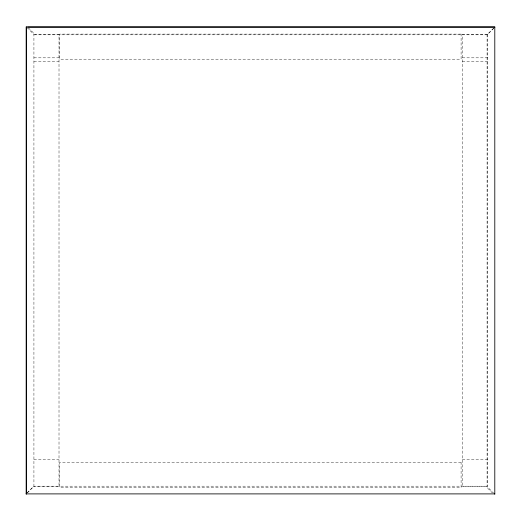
<?xml version="1.0" encoding="UTF-8"?>
<svg xmlns="http://www.w3.org/2000/svg" width="521" height="521" viewBox="0 0 521 521"><rect width="100%" height="100%" fill="white"/><g stroke="black" fill="none" stroke-linecap="round" stroke-linejoin="round"><path stroke-width="0.39" stroke-dasharray="2.6 1.95" d="M27.151 492.794L33.767 486.178L485.624 486.178L492.241 492.794M27.307 492.944L33.924 486.334L33.924 34.471L27.307 27.854M493.693 28.056L487.076 34.666L487.076 486.529L493.693 493.146M493.849 28.206L487.233 34.822L35.376 34.822L28.759 28.206M33.924 34.666L59.01 34.666L59.01 486.217L33.924 486.217M33.924 57.824L59.01 57.824M462.316 57.824L487.402 57.824M33.924 61.686L59.01 61.686M462.316 61.686L487.402 61.686M33.924 459.203L59.01 459.203M462.316 459.203L487.402 459.203M461.098 34.106L59.72 34.106L59.72 59.192L461.098 59.192L461.098 34.106M487.402 34.666L462.316 34.666L462.316 486.217L487.402 486.217L487.402 34.666M461.098 462.498L59.72 462.498L59.72 487.584L461.098 487.584L461.098 462.498"/><path stroke-width="0.78" d="M27.652 27.105L494.95 27.105M26.05 493.895L494.794 493.895M494.794 494.247L494.794 26.949L26.343 26.949L26.343 493.895M26.206 26.753L26.206 494.051"/></g></svg>
